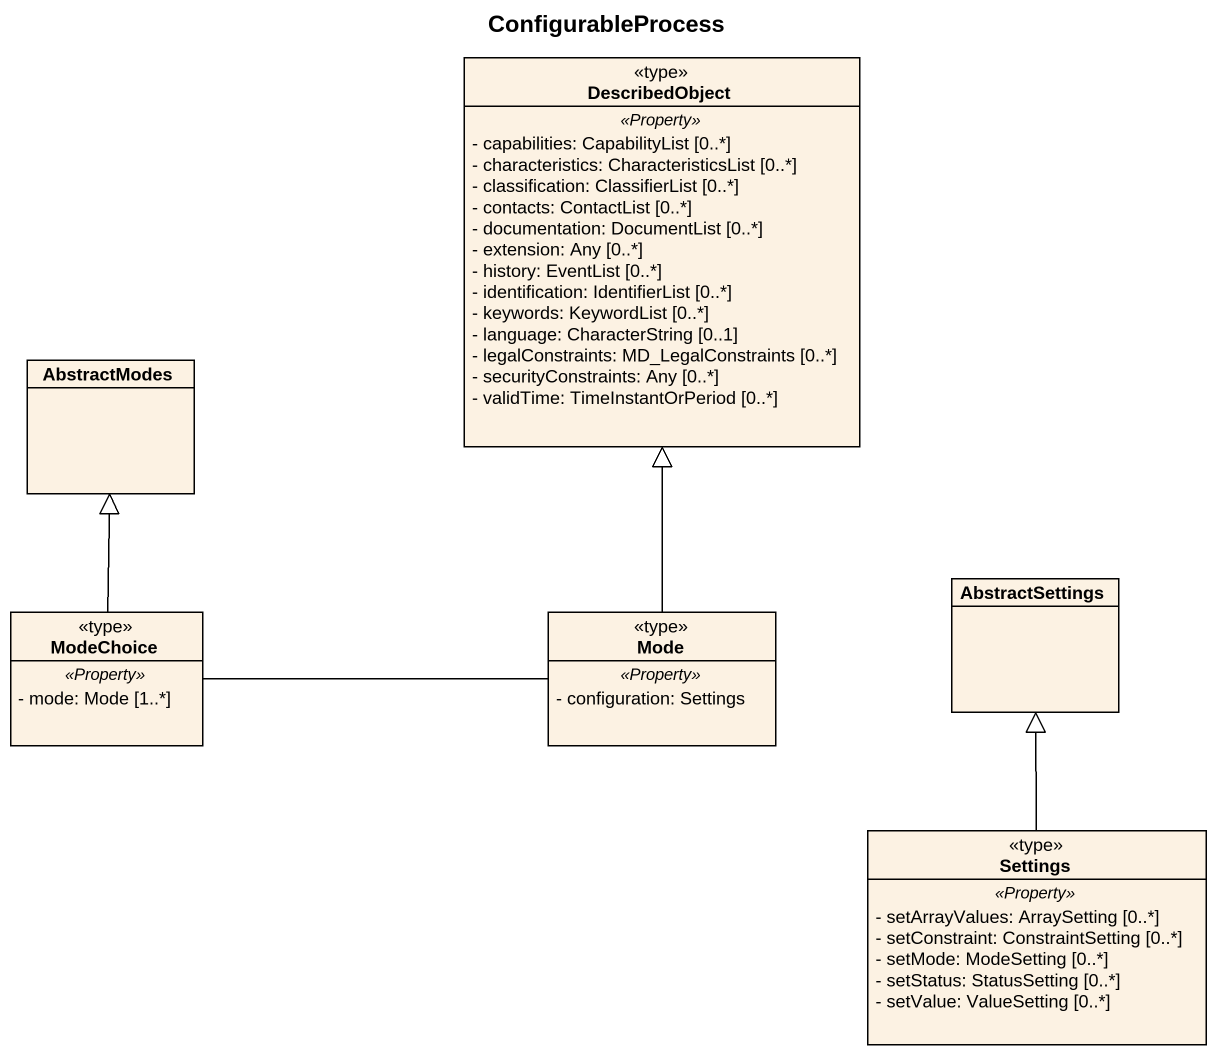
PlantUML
@startuml
title ConfigurableProcess
hide circle
hide empty members
skinparam classAttributeIconSize 0
class DescribedObject <<type>> {
  .. <<Property>> ..
  - capabilities: CapabilityList [0..*]
  - characteristics: CharacteristicsList [0..*]
  - classification: ClassifierList [0..*]
  - contacts: ContactList [0..*]
  - documentation: DocumentList [0..*]
  - extension: Any [0..*]
  - history: EventList [0..*]
  - identification: IdentifierList [0..*]
  - keywords: KeywordList [0..*]
  - language: CharacterString [0..1]
  - legalConstraints: MD_LegalConstraints [0..*]
  - securityConstraints: Any [0..*]
  - validTime: TimeInstantOrPeriod [0..*]
}
class AbstractModes
class AbstractSettings
class ModeChoice <<type>> {
  .. <<Property>> ..
  - mode: Mode [1..*]
}
class Mode <<type>> {
  .. <<Property>> ..
  - configuration: Settings
}
class Settings <<type>> {
  .. <<Property>> ..
  - setArrayValues: ArraySetting [0..*]
  - setConstraint: ConstraintSetting [0..*]
  - setMode: ModeSetting [0..*]
  - setStatus: StatusSetting [0..*]
  - setValue: ValueSetting [0..*]
}
ModeChoice -up-|> AbstractModes
ModeChoice -right- Mode
Mode -up-|> DescribedObject
Settings -up-|> AbstractSettings
@enduml
